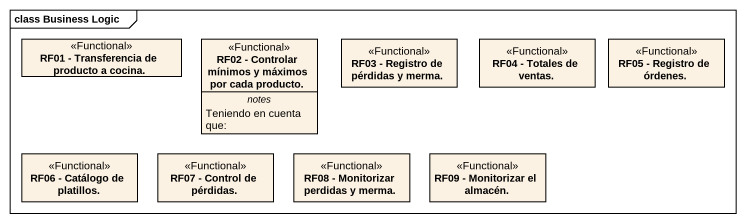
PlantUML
@startuml
mainframe class Business Logic
hide circle
hide empty members
class "RF01 - Transferencia de producto a cocina." as RF01_Transferencia_de <<Functional>>
class "RF02 - Controlar mínimos y máximos por cada producto." as RF02_Controlar_mínimos_y <<Functional>> {
  -- notes --
  Teniendo en cuenta que:
}
class "RF03 - Registro de pérdidas y merma." as RF03_Registro_de_pérdidas_y <<Functional>>
class "RF04 - Totales de ventas." as RF04_Totales_de_ventas <<Functional>>
class "RF05 - Registro de órdenes." as RF05_Registro_de_órdenes <<Functional>>
class "RF06 - Catálogo de platillos." as RF06_Catálogo_de_platillos <<Functional>>
class "RF07 - Control de pérdidas." as RF07_Control_de_pérdidas <<Functional>>
class "RF08 - Monitorizar perdidas y merma." as RF08_Monitorizar_perdidas_y <<Functional>>
class "RF09 - Monitorizar el almacén." as RF09_Monitorizar_el_almacén <<Functional>>
@enduml
